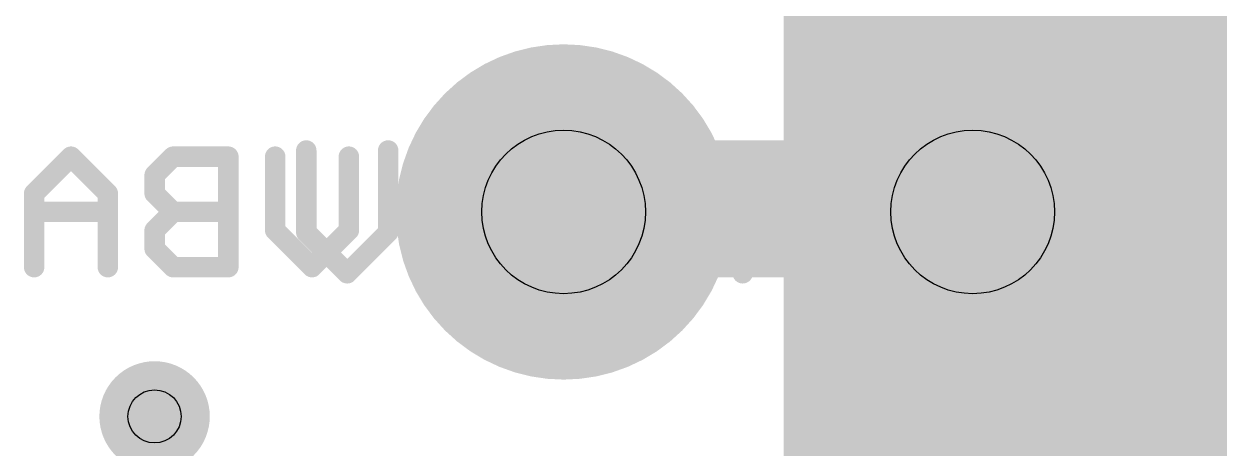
# Model space of a CAD drawing. Extents: x -44 to 63, y -21 to 59.
# Drawn here: x 18.24 to 25.66, y 4.88 to 7.52 of the extents above; entities that cross this region are included whole.
import ezdxf

# ---------------------------------------------------------------- set-up
doc = ezdxf.new("R2010")
doc.units = 0
for name, color, linetype in [('1', 12, 'CONTINUOUS'), ('16', 132, 'CONTINUOUS'), ('17', 110, 'CONTINUOUS'), ('18', 110, 'CONTINUOUS'), ('20', 53, 'CONTINUOUS'), ('22', 40, 'CONTINUOUS'), ('29', 253, 'CONTINUOUS'), ('30', 253, 'CONTINUOUS'), ('44', 253, 'CONTINUOUS'), ('48', 253, 'CONTINUOUS'), ('51', 53, 'CONTINUOUS')]:
    doc.layers.add(name, color=color, linetype=linetype)

# ---------------------------------------------------------------- blocks, each defined once
blk = doc.blocks.new('ROUNDP')
at = {"const_width": 0.5}
blk.add_lwpolyline([(0, -0.25, 1), (0, 0.25, 1), (0, -0.25)], format="xyb", dxfattribs=at)
blk = doc.blocks.new('RECT')
blk.add_solid([(-0.5, -0.5), (0.5, -0.5), (-0.5, 0.5), (0.5, 0.5)])
blk = doc.blocks.new('ROUNDV')
at = {"const_width": 0.5}
blk.add_lwpolyline([(0, -0.25, 1), (0, 0.25, 1), (0, -0.25)], format="xyb", dxfattribs=at)

msp = doc.modelspace()

# ---------------------------------------------------------------- linework, layer by layer
at = {"layer": '1', "const_width": 0.254}
msp.add_lwpolyline([(25.4, 0), (25.4, 50.8)], dxfattribs=at)
at = {"layer": '16'}
for points, const_width in [([(25.4, 50.8), (25.4, 0)], 0.254), ([(24.13, 6.35), (21.59, 6.35)], 0.8128)]:
    msp.add_lwpolyline(points, dxfattribs=dict(at, const_width=const_width))
at = {"layer": '16', "const_width": 0.4064}
for points in [[(21.59, 6.5532, 1), (21.59, 6.1468)], [(24.13, 6.1468, 1), (24.13, 6.5532)]]:
    msp.add_lwpolyline(points, format="xyb", dxfattribs=at)
at = {"layer": '20', "const_width": 0.2032}
msp.add_lwpolyline([(25.4, 0), (25.4, 50.8)], dxfattribs=at)
at = {"layer": '22', "const_width": 0.127}
for points in [[(18.5309, 6.6935), (18.3021, 6.4647)], [(18.7597, 6.4647), (18.5309, 6.6935)], [(19.1649, 6.6935), (19.0505, 6.5791)], [(19.5081, 6.6935), (19.1649, 6.6935)], [(19.5081, 6.0071), (19.5081, 6.6935)], [(19.7989, 6.2359), (19.7989, 6.6935)], [(20.2565, 6.6935), (20.2565, 6.2359)], [(19.0505, 6.5791), (19.0505, 6.4647)], [(18.3021, 6.4647), (18.3021, 6.0071)], [(18.7597, 6.0071), (18.7597, 6.4647)], [(19.0505, 6.4647), (19.1649, 6.3503)], [(18.7597, 6.3503), (18.3021, 6.3503)], [(19.1649, 6.3503), (19.0505, 6.2359)], [(19.5081, 6.3503), (19.1649, 6.3503)], [(19.0505, 6.2359), (19.0505, 6.1215)], [(20.0277, 6.0071), (19.7989, 6.2359)], [(20.2565, 6.2359), (20.0277, 6.0071)], [(19.0505, 6.1215), (19.1649, 6.0071)], [(19.1649, 6.0071), (19.5081, 6.0071)]]:
    msp.add_lwpolyline(points, dxfattribs=at)
at = {"layer": '22', "const_width": 0.0635}
for points in [[(18.5533, 6.7159, 1), (18.5084, 6.671)], [(18.5533, 6.671, 1), (18.5084, 6.7159)], [(19.1649, 6.7252, 1), (19.1649, 6.6617)], [(19.1873, 6.671, 1), (19.1424, 6.7159)], [(19.5398, 6.6935, 1), (19.4763, 6.6935)], [(19.5081, 6.6617, 1), (19.5081, 6.7252)], [(19.8307, 6.6935, 1), (19.7672, 6.6935)], [(20.2883, 6.6935, 1), (20.2248, 6.6935)], [(19.0822, 6.5791, 1), (19.0187, 6.5791)], [(19.028, 6.6015, 1), (19.0729, 6.5566)], [(18.3338, 6.4647, 1), (18.2703, 6.4647)], [(18.2796, 6.4871, 1), (18.3245, 6.4422)], [(18.7914, 6.4647, 1), (18.7279, 6.4647)], [(18.7372, 6.4422, 1), (18.7821, 6.4871)], [(19.0187, 6.4647, 1), (19.0822, 6.4647)], [(19.0729, 6.4871, 1), (19.028, 6.4422)], [(18.3021, 6.382, 1), (18.3021, 6.3185)], [(18.7597, 6.3185, 1), (18.7597, 6.382)], [(19.1649, 6.382, 1), (19.1649, 6.3185)], [(19.1873, 6.3278, 1), (19.1424, 6.3727)], [(19.1424, 6.3278, 1), (19.1873, 6.3727)], [(19.5081, 6.3185, 1), (19.5081, 6.382)], [(19.0822, 6.2359, 1), (19.0187, 6.2359)], [(19.028, 6.2583, 1), (19.0729, 6.2134)], [(19.7672, 6.2359, 1), (19.8307, 6.2359)], [(19.8214, 6.2583, 1), (19.7765, 6.2134)], [(20.2248, 6.2359, 1), (20.2883, 6.2359)], [(20.279, 6.2134, 1), (20.234, 6.2583)], [(19.0729, 6.1439, 1), (19.028, 6.099)], [(19.0187, 6.1215, 1), (19.0822, 6.1215)], [(18.2703, 6.0071, 1), (18.3338, 6.0071)], [(18.7279, 6.0071, 1), (18.7914, 6.0071)], [(19.1649, 6.0389, 1), (19.1649, 5.9754)], [(19.1424, 5.9846, 1), (19.1873, 6.0296)], [(19.4763, 6.0071, 1), (19.5398, 6.0071)], [(19.5081, 5.9754, 1), (19.5081, 6.0389)], [(20.0053, 6.0296, 1), (20.0502, 5.9846)], [(20.0053, 5.9846, 1), (20.0502, 6.0296)]]:
    msp.add_lwpolyline(points, format="xyb", dxfattribs=at)
at = {"layer": '44'}
for centre, radius in [((21.59, 6.35), 0.508), ((24.13, 6.35), 0.508), ((19.05, 5.08), 0.1651)]:
    msp.add_circle(centre, radius, dxfattribs=at)
at = {"layer": '48', "const_width": 6}
msp.add_lwpolyline([(25.9556, 47.7838), (25.9556, -1.7463)], dxfattribs=at)
at = {"layer": '51'}
for points, const_width in [([(25.4, 51.435), (25.4, 0)], 0.2032), ([(19.9921, 6.7317), (19.9921, 6.2232)], 0.127), ([(20.5005, 6.2232), (20.5005, 6.7317)], 0.127), ([(20.8107, 5.969), (20.8107, 6.7317)], 0.127), ([(20.8107, 6.7317), (21.192, 6.7317)], 0.127), ([(21.192, 6.7317), (21.3191, 6.6045)], 0.127), ([(21.6292, 6.4774), (21.8835, 6.7317)], 0.127), ([(21.8835, 6.7317), (22.1377, 6.4774)], 0.127), ([(22.4478, 6.7317), (22.9563, 6.7317)], 0.127), ([(22.702, 5.969), (22.702, 6.7317)], 0.127), ([(21.3191, 6.6045), (21.3191, 6.4774)], 0.127), ([(21.3191, 6.4774), (21.192, 6.3503)], 0.127), ([(21.6292, 5.969), (21.6292, 6.4774)], 0.127), ([(22.1377, 6.4774), (22.1377, 5.969)], 0.127), ([(20.8107, 6.3503), (21.192, 6.3503)], 0.127), ([(21.192, 6.3503), (21.3191, 6.2232)], 0.127), ([(21.6292, 6.3503), (22.1377, 6.3503)], 0.127), ([(19.9921, 6.2232), (20.2463, 5.969)], 0.127), ([(20.2463, 5.969), (20.5005, 6.2232)], 0.127), ([(21.3191, 6.2232), (21.3191, 6.0961)], 0.127), ([(21.3191, 6.0961), (21.192, 5.969)], 0.127), ([(21.192, 5.969), (20.8107, 5.969)], 0.127)]:
    msp.add_lwpolyline(points, dxfattribs=dict(at, const_width=const_width))
at = {"layer": '51', "const_width": 0.0635}
for points in [[(20.0238, 6.7317, 1), (19.9603, 6.7317)], [(20.5323, 6.7317, 1), (20.4688, 6.7317)], [(20.8424, 6.7317, 1), (20.7789, 6.7317)], [(20.8107, 6.7634, 1), (20.8107, 6.6999)], [(21.2144, 6.7541, 1), (21.1695, 6.7092)], [(21.192, 6.6999, 1), (21.192, 6.7634)], [(21.9059, 6.7541, 1), (21.861, 6.7092)], [(21.9059, 6.7092, 1), (21.861, 6.7541)], [(22.4478, 6.7634, 1), (22.4478, 6.6999)], [(22.7338, 6.7317, 1), (22.6703, 6.7317)], [(22.9563, 6.6999, 1), (22.9563, 6.7634)], [(21.3508, 6.6045, 1), (21.2873, 6.6045)], [(21.2966, 6.5821, 1), (21.3415, 6.627)], [(21.3415, 6.455, 1), (21.2966, 6.4999)], [(21.661, 6.4774, 1), (21.5975, 6.4774)], [(21.6068, 6.4999, 1), (21.6517, 6.455)], [(22.1694, 6.4774, 1), (22.1059, 6.4774)], [(22.1152, 6.455, 1), (22.1601, 6.4999)], [(21.2873, 6.4774, 1), (21.3508, 6.4774)], [(20.8107, 6.3821, 1), (20.8107, 6.3186)], [(21.2144, 6.3728, 1), (21.1695, 6.3279)], [(21.1695, 6.3728, 1), (21.2144, 6.3279)], [(21.192, 6.3186, 1), (21.192, 6.3821)], [(21.6292, 6.3821, 1), (21.6292, 6.3186)], [(22.1377, 6.3186, 1), (22.1377, 6.3821)], [(19.9603, 6.2232, 1), (20.0238, 6.2232)], [(20.0145, 6.2457, 1), (19.9696, 6.2008)], [(20.4688, 6.2232, 1), (20.5323, 6.2232)], [(20.523, 6.2008, 1), (20.4781, 6.2457)], [(21.3508, 6.2232, 1), (21.2873, 6.2232)], [(21.2966, 6.2008, 1), (21.3415, 6.2457)], [(21.2873, 6.0961, 1), (21.3508, 6.0961)], [(21.3415, 6.0737, 1), (21.2966, 6.1186)], [(20.2238, 5.9915, 1), (20.2688, 5.9465)], [(20.2238, 5.9465, 1), (20.2688, 5.9915)], [(20.8107, 6.0008, 1), (20.8107, 5.9373)], [(21.1695, 5.9915, 1), (21.2144, 5.9465)], [(21.192, 5.9373, 1), (21.192, 6.0008)], [(20.7789, 5.969, 1), (20.8424, 5.969)], [(21.5975, 5.969, 1), (21.661, 5.969)], [(22.1059, 5.969, 1), (22.1694, 5.969)], [(22.6703, 5.969, 1), (22.7338, 5.969)]]:
    msp.add_lwpolyline(points, format="xyb", dxfattribs=at)

# ---------------------------------------------------------------- block references
at = {"layer": '17', "xscale": 1.8796, "yscale": 1.8796}
msp.add_blockref('ROUNDP', (21.59, 6.35), dxfattribs=at)
msp.add_blockref('ROUNDP', (21.59, 6.35), dxfattribs=at)
at = {"layer": '17', "xscale": 1.8796, "yscale": 1.8796, "rotation": 180}
msp.add_blockref('ROUNDP', (24.13, 6.35), dxfattribs=at)
msp.add_blockref('ROUNDP', (24.13, 6.35), dxfattribs=at)
at = {"layer": '18', "xscale": 0.6858, "yscale": 0.6858}
msp.add_blockref('ROUNDV', (19.05, 5.08), dxfattribs=at)
msp.add_blockref('ROUNDV', (19.05, 5.08), dxfattribs=at)
at = {"layer": '29', "xscale": 2.0828, "yscale": 2.0828}
msp.add_blockref('ROUNDP', (21.59, 6.35), dxfattribs=at)
at = {"layer": '29', "xscale": 2.0828, "yscale": 2.0828, "rotation": 180}
msp.add_blockref('ROUNDP', (24.13, 6.35), dxfattribs=at)
at = {"layer": '30', "xscale": 2.0828, "yscale": 2.0828}
msp.add_blockref('ROUNDP', (21.59, 6.35), dxfattribs=at)
at = {"layer": '30', "xscale": 2.0828, "yscale": 2.0828, "rotation": 180}
msp.add_blockref('ROUNDP', (24.13, 6.35), dxfattribs=at)
at = {"layer": '51', "xscale": 0.508, "yscale": 0.508, "rotation": 270}
msp.add_blockref('RECT', (21.59, 6.35), dxfattribs=at)

doc.saveas('drawing.dxf')
